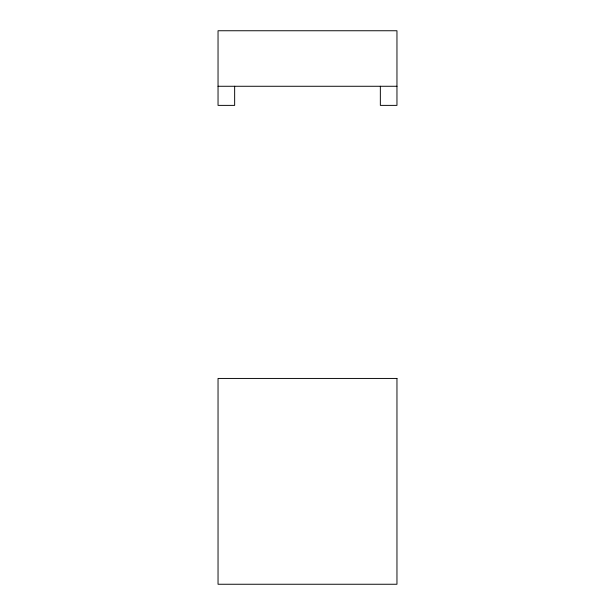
<?xml version="1.0" encoding="UTF-8"?>
<svg xmlns="http://www.w3.org/2000/svg" width="615" height="615" viewBox="0 0 615 615"><rect width="100%" height="100%" fill="white"/><g stroke="black" fill="none" stroke-linecap="round" stroke-linejoin="round"><path stroke-width="0.92" d="M218.041 86.269L396.959 86.269M380.347 86.269L380.347 105.38L396.959 105.38L396.959 30.75L218.041 30.75L218.041 105.38L234.653 105.38L234.653 86.269M396.959 378.44L218.041 378.44L218.041 584.25L396.959 584.25L396.959 378.44"/></g></svg>
